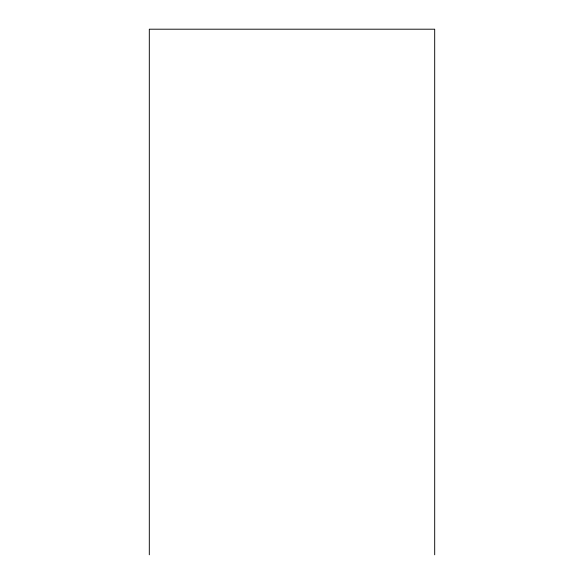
<?xml version="1.0" encoding="UTF-8"?>
<svg xmlns="http://www.w3.org/2000/svg" width="584" height="584" viewBox="0 0 584 584"><rect width="100%" height="100%" fill="white"/><g stroke="black" fill="none" stroke-linecap="round" stroke-linejoin="round"><path stroke-width="0.88" d="M434.693 554.8L434.693 29.2L149.307 29.2L149.307 554.8"/></g></svg>
